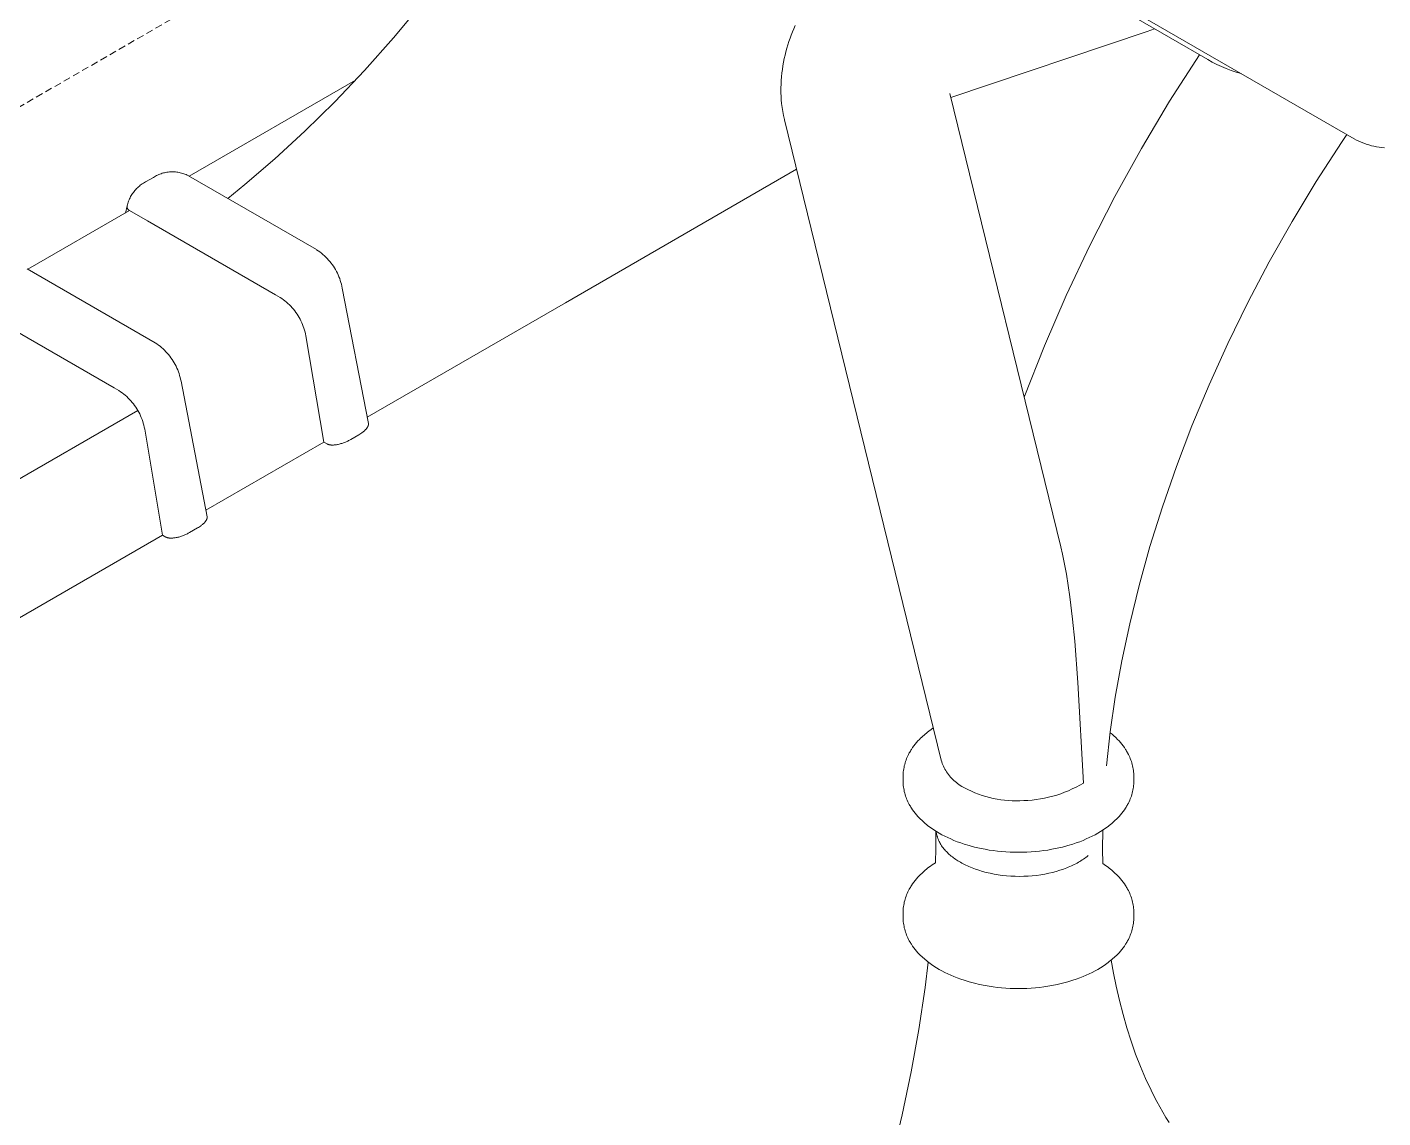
# Model space of a CAD drawing. Header units: millimetres. Extents: x -779 to 3049, y 55 to 2500.
# Drawn here: x 2419.5 to 2663.2, y 1470.2 to 1666.3 of the extents above; entities that cross this region are included whole.
import ezdxf

# ---------------------------------------------------------------- set-up
doc = ezdxf.new("R2010")
doc.units = ezdxf.units.MM
doc.linetypes.add('HIDDEN', pattern=[1.905, 1.27, -0.635])
doc.layers.add('ZANO_R', color=7, linetype='Continuous', lineweight=0)
doc.layers.add('ZANO_R_przerywana', color=7, linetype='HIDDEN', lineweight=0)

msp = doc.modelspace()

# ---------------------------------------------------------------- linework, layer by layer
at = {"layer": 'ZANO_R'}
for p, q in [((2658.06, 1646.23), (2453, 1764.62)), ((2485.4, 1664.37), (2490.56, 1670.53)), ((2631.74, 1660.47), (2618.46, 1668.14)), ((2556.67, 1664.29), (2556.88, 1664.87)), ((2556.88, 1664.87), (2557.1, 1665.45)), ((2557.1, 1665.45), (2557.33, 1666.01)), ((2557.33, 1666.01), (2557.57, 1666.57)), ((2620.86, 1665.53), (2585.59, 1653.64)), ((2622.16, 1666), (2620.86, 1665.53)), ((2480.16, 1658.48), (2485.4, 1664.37)), ((2555.93, 1661.88), (2556.09, 1662.5)), ((2556.09, 1662.5), (2556.28, 1663.11)), ((2556.28, 1663.11), (2556.47, 1663.7)), ((2556.47, 1663.7), (2556.67, 1664.29)), ((2555.39, 1659.36), (2555.5, 1660)), ((2555.5, 1660), (2555.63, 1660.65)), ((2555.63, 1660.65), (2555.77, 1661.27)), ((2555.77, 1661.27), (2555.93, 1661.88)), ((2624.9, 1653), (2630.24, 1661.34)), ((2632.56, 1660.03), (2631.74, 1660.47)), ((2633.39, 1659.61), (2632.56, 1660.03)), ((2634.23, 1659.22), (2633.39, 1659.61)), ((2474.84, 1652.88), (2480.16, 1658.48)), ((2555.08, 1656.72), (2555.13, 1657.39)), ((2555.13, 1657.39), (2555.2, 1658.06)), ((2555.2, 1658.06), (2555.29, 1658.71)), ((2555.29, 1658.71), (2555.39, 1659.36)), ((2635.09, 1658.86), (2634.23, 1659.22)), ((2635.96, 1658.53), (2635.09, 1658.86)), ((2636.84, 1658.23), (2635.96, 1658.53)), ((2637.74, 1657.96), (2636.84, 1658.23)), ((2448.67, 1639.5), (2478.55, 1656.76)), ((2555.03, 1655.37), (2555.05, 1656.05)), ((2555.03, 1655.11), (2555.03, 1655.37)), ((2555.04, 1654.48), (2555.03, 1655.11)), ((2555.05, 1656.05), (2555.08, 1656.72)), ((2469.47, 1647.6), (2474.84, 1652.88)), ((2555.06, 1653.85), (2555.04, 1654.48)), ((2555.1, 1653.21), (2555.06, 1653.85)), ((2555.16, 1652.58), (2555.1, 1653.21)), ((2555.25, 1651.86), (2555.16, 1652.58)), ((2585.41, 1654.36), (2605.35, 1572.84)), ((2619.83, 1644.5), (2624.9, 1653)), ((2555.37, 1651.14), (2555.25, 1651.86)), ((2555.5, 1650.42), (2555.37, 1651.14)), ((2555.67, 1649.71), (2555.5, 1650.42)), ((2464.08, 1642.64), (2469.47, 1647.6)), ((2583.84, 1534.49), (2555.68, 1649.64)), ((2655.77, 1645.54), (2651.23, 1638.53)), ((2656.74, 1646.99), (2655.77, 1645.54)), ((2658.48, 1646), (2658.06, 1646.23)), ((2658.91, 1645.8), (2658.48, 1646)), ((2659.35, 1645.61), (2658.91, 1645.8)), ((2659.79, 1645.43), (2659.35, 1645.61)), ((2660.24, 1645.27), (2659.79, 1645.43)), ((2660.7, 1645.12), (2660.24, 1645.27)), ((2661.16, 1644.99), (2660.7, 1645.12)), ((2661.62, 1644.88), (2661.16, 1644.99)), ((2458.7, 1638.01), (2464.08, 1642.64)), ((2615.04, 1635.84), (2619.83, 1644.5)), ((2662.09, 1644.78), (2661.62, 1644.88)), ((2662.56, 1644.7), (2662.09, 1644.78)), ((2663.03, 1644.64), (2662.56, 1644.7)), ((2663.5, 1644.59), (2663.03, 1644.64)), ((2443.82, 1640.02), (2444.03, 1640.08)), ((2444.03, 1640.08), (2444.25, 1640.13)), ((2444.25, 1640.13), (2444.46, 1640.18)), ((2444.46, 1640.18), (2444.68, 1640.21)), ((2444.68, 1640.21), (2444.89, 1640.24)), ((2444.89, 1640.24), (2445.11, 1640.27)), ((2445.11, 1640.27), (2445.33, 1640.28)), ((2445.33, 1640.28), (2445.55, 1640.29)), ((2445.55, 1640.29), (2445.77, 1640.29)), ((2445.77, 1640.29), (2445.99, 1640.28)), ((2445.99, 1640.28), (2446.21, 1640.26)), ((2446.21, 1640.26), (2446.43, 1640.24)), ((2446.43, 1640.24), (2446.64, 1640.21)), ((2446.64, 1640.21), (2446.86, 1640.17)), ((2446.86, 1640.17), (2447.07, 1640.12)), ((2447.07, 1640.12), (2447.29, 1640.07)), ((2447.29, 1640.07), (2447.5, 1640.01)), ((2516.29, 1616.76), (2557.85, 1640.76)), ((2439.54, 1637.58), (2439.71, 1637.73)), ((2439.71, 1637.73), (2439.88, 1637.87)), ((2439.88, 1637.87), (2440.06, 1638)), ((2440.06, 1638), (2440.24, 1638.13)), ((2440.24, 1638.13), (2440.43, 1638.25)), ((2440.43, 1638.25), (2440.62, 1638.37)), ((2440.62, 1638.37), (2440.82, 1638.47)), ((2440.82, 1638.47), (2442.23, 1639.29)), ((2442.23, 1639.29), (2442.42, 1639.41)), ((2442.42, 1639.41), (2442.61, 1639.51)), ((2442.61, 1639.51), (2442.8, 1639.62)), ((2442.8, 1639.62), (2443, 1639.71)), ((2443, 1639.71), (2443.2, 1639.8)), ((2443.2, 1639.8), (2443.41, 1639.88)), ((2443.41, 1639.88), (2443.61, 1639.95)), ((2443.61, 1639.95), (2443.82, 1640.02)), ((2447.5, 1640.01), (2447.7, 1639.94)), ((2447.7, 1639.94), (2447.91, 1639.86)), ((2447.91, 1639.86), (2448.11, 1639.78)), ((2448.11, 1639.78), (2448.31, 1639.69)), ((2448.31, 1639.69), (2448.51, 1639.6)), ((2448.55, 1639.58), (2471.54, 1626.3)), ((2455.61, 1635.5), (2458.7, 1638.01)), ((2651.23, 1638.53), (2646.91, 1631.38)), ((2437.78, 1635.02), (2437.87, 1635.23)), ((2437.87, 1635.23), (2437.95, 1635.43)), ((2437.95, 1635.43), (2438.05, 1635.64)), ((2438.05, 1635.64), (2438.15, 1635.83)), ((2438.15, 1635.83), (2438.26, 1636.03)), ((2438.26, 1636.03), (2438.38, 1636.22)), ((2438.38, 1636.22), (2438.5, 1636.41)), ((2438.5, 1636.41), (2438.63, 1636.59)), ((2438.63, 1636.59), (2438.77, 1636.77)), ((2438.77, 1636.77), (2438.91, 1636.94)), ((2438.91, 1636.94), (2439.06, 1637.11)), ((2439.06, 1637.11), (2439.21, 1637.27)), ((2439.21, 1637.27), (2439.37, 1637.43)), ((2439.37, 1637.43), (2439.54, 1637.58)), ((2610.54, 1627.03), (2615.04, 1635.84)), ((2419.68, 1622.76), (2437.97, 1633.32)), ((2437.21, 1632.88), (2437.53, 1634.2)), ((2437.52, 1634.11), (2437.51, 1634.09)), ((2437.51, 1634.09), (2437.51, 1634.06)), ((2437.51, 1634.06), (2437.51, 1634.04)), ((2437.51, 1634.04), (2437.51, 1634.01)), ((2437.51, 1634.01), (2437.51, 1633.98)), ((2437.51, 1633.98), (2437.51, 1633.96)), ((2437.51, 1633.96), (2437.51, 1633.93)), ((2437.51, 1633.93), (2437.52, 1633.91)), ((2437.53, 1634.16), (2437.52, 1634.14)), ((2437.52, 1634.14), (2437.52, 1634.11)), ((2437.52, 1633.91), (2437.52, 1633.88)), ((2437.52, 1633.88), (2437.53, 1633.86)), ((2437.53, 1634.16), (2437.58, 1634.38)), ((2437.53, 1634.2), (2437.53, 1634.18)), ((2437.53, 1633.86), (2437.53, 1633.83)), ((2437.53, 1633.83), (2437.54, 1633.81)), ((2437.54, 1633.81), (2437.55, 1633.78)), ((2437.55, 1633.78), (2437.55, 1633.76)), ((2437.55, 1633.76), (2437.56, 1633.73)), ((2437.56, 1633.73), (2437.57, 1633.71)), ((2437.57, 1633.71), (2437.58, 1633.69)), ((2437.58, 1634.38), (2437.64, 1634.6)), ((2437.58, 1633.69), (2437.6, 1633.66)), ((2437.6, 1633.66), (2437.61, 1633.64)), ((2437.61, 1633.64), (2437.62, 1633.62)), ((2437.62, 1633.62), (2437.64, 1633.6)), ((2437.64, 1634.6), (2437.71, 1634.81)), ((2437.64, 1633.6), (2437.65, 1633.58)), ((2437.65, 1633.58), (2437.67, 1633.56)), ((2437.67, 1633.56), (2437.68, 1633.54)), ((2437.68, 1633.54), (2437.7, 1633.52)), ((2437.7, 1633.52), (2437.72, 1633.5)), ((2437.71, 1634.81), (2437.78, 1635.02)), ((2437.72, 1633.5), (2437.74, 1633.48)), ((2437.74, 1633.48), (2437.75, 1633.46)), ((2437.75, 1633.46), (2437.77, 1633.44)), ((2437.77, 1633.44), (2437.79, 1633.43)), ((2437.79, 1633.43), (2437.81, 1633.41)), ((2437.81, 1633.41), (2437.83, 1633.4)), ((2437.83, 1633.4), (2437.86, 1633.38)), ((2437.86, 1633.38), (2437.88, 1633.37)), ((2437.88, 1633.37), (2437.9, 1633.36)), ((2437.9, 1633.36), (2437.92, 1633.35)), ((2437.92, 1633.35), (2437.95, 1633.33)), ((2437.95, 1633.33), (2437.97, 1633.32)), ((2437.97, 1633.32), (2441.2, 1631.46)), ((2441.2, 1631.46), (2464.2, 1618.18)), ((2646.91, 1631.38), (2642.81, 1624.12)), ((2471.56, 1626.29), (2471.86, 1626.09)), ((2471.86, 1626.09), (2472.15, 1625.88)), ((2472.15, 1625.88), (2472.43, 1625.66)), ((2472.43, 1625.66), (2472.7, 1625.43)), ((2606.32, 1618.08), (2610.54, 1627.03)), ((2472.7, 1625.43), (2472.97, 1625.19)), ((2472.97, 1625.19), (2473.22, 1624.95)), ((2473.22, 1624.95), (2473.47, 1624.69)), ((2473.47, 1624.69), (2473.71, 1624.43)), ((2473.71, 1624.43), (2473.95, 1624.16)), ((2473.95, 1624.16), (2474.17, 1623.88)), ((2474.17, 1623.88), (2474.38, 1623.6)), ((2474.38, 1623.6), (2474.58, 1623.3)), ((2474.58, 1623.3), (2474.78, 1623)), ((2474.78, 1623), (2474.96, 1622.7)), ((2642.81, 1624.12), (2638.95, 1616.78)), ((2419.56, 1622.84), (2442.55, 1609.56)), ((2474.96, 1622.7), (2475.13, 1622.39)), ((2475.13, 1622.39), (2475.3, 1622.07)), ((2475.3, 1622.07), (2475.45, 1621.75)), ((2475.45, 1621.75), (2475.59, 1621.42)), ((2475.59, 1621.42), (2475.72, 1621.09)), ((2475.72, 1621.09), (2475.83, 1620.75)), ((2475.83, 1620.75), (2475.94, 1620.41)), ((2464.2, 1618.18), (2465.03, 1617.7)), ((2475.94, 1620.41), (2476.04, 1620.07)), ((2476.04, 1620.07), (2476.12, 1619.73)), ((2476.12, 1619.73), (2476.19, 1619.38)), ((2476.19, 1619.37), (2480.88, 1595.02)), ((2465.03, 1617.7), (2465.33, 1617.5)), ((2465.33, 1617.5), (2465.61, 1617.29)), ((2465.61, 1617.29), (2465.89, 1617.07)), ((2465.89, 1617.07), (2466.17, 1616.85)), ((2466.17, 1616.85), (2466.43, 1616.61)), ((2466.43, 1616.61), (2466.69, 1616.36)), ((2466.69, 1616.36), (2466.94, 1616.11)), ((2466.94, 1616.11), (2467.18, 1615.84)), ((2467.18, 1615.84), (2467.41, 1615.57)), ((2516.29, 1616.76), (2480.66, 1596.19)), ((2602.39, 1609), (2606.32, 1618.08)), ((2638.95, 1616.78), (2635.34, 1609.4)), ((2412.21, 1614.72), (2435.21, 1601.44)), ((2467.41, 1615.57), (2467.63, 1615.3)), ((2467.63, 1615.3), (2467.85, 1615.01)), ((2467.85, 1615.01), (2468.05, 1614.72)), ((2468.05, 1614.72), (2468.24, 1614.42)), ((2468.24, 1614.42), (2468.43, 1614.11)), ((2468.43, 1614.11), (2468.6, 1613.8)), ((2468.6, 1613.8), (2468.76, 1613.49)), ((2468.76, 1613.49), (2468.91, 1613.16)), ((2468.91, 1613.16), (2469.05, 1612.84)), ((2469.05, 1612.84), (2469.18, 1612.5)), ((2469.18, 1612.5), (2469.3, 1612.17)), ((2469.3, 1612.17), (2469.41, 1611.83)), ((2469.41, 1611.83), (2469.5, 1611.49)), ((2469.5, 1611.49), (2469.59, 1611.14)), ((2469.59, 1611.14), (2469.66, 1610.79)), ((2442.57, 1609.55), (2442.87, 1609.35)), ((2442.87, 1609.35), (2443.16, 1609.14)), ((2443.16, 1609.14), (2443.44, 1608.92)), ((2443.44, 1608.92), (2443.71, 1608.69)), ((2443.71, 1608.69), (2443.98, 1608.46)), ((2443.98, 1608.46), (2444.23, 1608.21)), ((2469.66, 1610.79), (2472.89, 1591.7)), ((2469.66, 1610.79), (2469.66, 1610.79)), ((2598.76, 1599.79), (2602.39, 1609)), ((2635.34, 1609.4), (2631.99, 1602.01)), ((2444.23, 1608.21), (2444.48, 1607.95)), ((2444.48, 1607.95), (2444.72, 1607.69)), ((2444.72, 1607.69), (2444.95, 1607.42)), ((2444.95, 1607.42), (2445.18, 1607.14)), ((2445.18, 1607.14), (2445.39, 1606.86)), ((2445.39, 1606.86), (2445.59, 1606.57)), ((2445.59, 1606.57), (2445.79, 1606.27)), ((2445.79, 1606.27), (2445.97, 1605.96)), ((2445.97, 1605.96), (2446.14, 1605.65)), ((2446.14, 1605.65), (2446.3, 1605.33)), ((2446.3, 1605.33), (2446.46, 1605.01)), ((2446.46, 1605.01), (2446.6, 1604.68)), ((2446.6, 1604.68), (2446.73, 1604.35)), ((2446.73, 1604.35), (2446.84, 1604.02)), ((2446.84, 1604.02), (2446.95, 1603.68)), ((2446.95, 1603.68), (2447.05, 1603.33)), ((2435.21, 1601.44), (2436.04, 1600.96)), ((2447.05, 1603.33), (2447.13, 1602.99)), ((2447.13, 1602.99), (2447.2, 1602.64)), ((2447.2, 1602.63), (2451.89, 1578.28)), ((2631.99, 1602.01), (2628.92, 1594.63)), ((2436.04, 1600.96), (2436.33, 1600.76)), ((2436.33, 1600.76), (2436.62, 1600.55)), ((2436.62, 1600.55), (2436.9, 1600.34)), ((2436.9, 1600.34), (2437.18, 1600.11)), ((2437.18, 1600.11), (2437.44, 1599.87)), ((2437.44, 1599.87), (2437.7, 1599.62)), ((2437.7, 1599.62), (2437.95, 1599.37)), ((2437.95, 1599.37), (2438.19, 1599.11)), ((2438.19, 1599.11), (2438.42, 1598.84)), ((2438.42, 1598.84), (2438.64, 1598.56)), ((2439.44, 1597.36), (2290.37, 1511.29)), ((2438.64, 1598.56), (2438.86, 1598.27)), ((2438.86, 1598.27), (2439.06, 1597.98)), ((2439.06, 1597.98), (2439.25, 1597.68)), ((2439.25, 1597.68), (2439.44, 1597.38)), ((2439.44, 1597.38), (2439.61, 1597.06)), ((2439.61, 1597.06), (2439.77, 1596.75)), ((2439.77, 1596.75), (2439.92, 1596.42)), ((2439.92, 1596.42), (2440.06, 1596.1)), ((2440.06, 1596.1), (2440.19, 1595.77)), ((2440.19, 1595.77), (2440.31, 1595.43)), ((2440.31, 1595.43), (2440.42, 1595.09)), ((2440.42, 1595.09), (2440.51, 1594.75)), ((2440.51, 1594.75), (2440.6, 1594.4)), ((2440.6, 1594.4), (2440.67, 1594.05)), ((2440.67, 1594.05), (2440.67, 1594.05)), ((2440.67, 1594.05), (2443.9, 1574.97)), ((2480.26, 1593.81), (2480.18, 1593.74)), ((2480.33, 1593.88), (2480.26, 1593.81)), ((2480.39, 1593.95), (2480.33, 1593.88)), ((2480.46, 1594.02), (2480.39, 1593.95)), ((2480.52, 1594.09), (2480.46, 1594.02)), ((2480.57, 1594.16), (2480.52, 1594.09)), ((2480.6, 1594.19), (2480.57, 1594.16)), ((2480.62, 1594.22), (2480.6, 1594.19)), ((2480.65, 1594.26), (2480.62, 1594.22)), ((2480.67, 1594.29), (2480.65, 1594.26)), ((2480.69, 1594.33), (2480.67, 1594.29)), ((2480.71, 1594.36), (2480.69, 1594.33)), ((2480.73, 1594.39), (2480.71, 1594.36)), ((2480.75, 1594.43), (2480.73, 1594.39)), ((2480.77, 1594.46), (2480.75, 1594.43)), ((2480.79, 1594.49), (2480.77, 1594.46)), ((2480.8, 1594.53), (2480.79, 1594.49)), ((2480.81, 1594.56), (2480.8, 1594.53)), ((2480.83, 1594.59), (2480.81, 1594.56)), ((2480.84, 1594.62), (2480.83, 1594.59)), ((2480.85, 1594.65), (2480.84, 1594.62)), ((2480.86, 1594.68), (2480.85, 1594.65)), ((2480.87, 1594.72), (2480.86, 1594.68)), ((2480.88, 1594.76), (2480.87, 1594.75)), ((2480.87, 1594.75), (2480.87, 1594.72)), ((2480.88, 1595.02), (2480.88, 1595.01)), ((2480.88, 1595.01), (2480.88, 1595)), ((2480.88, 1595), (2480.89, 1594.98)), ((2480.89, 1594.82), (2480.88, 1594.8)), ((2480.88, 1594.8), (2480.88, 1594.79)), ((2480.88, 1594.79), (2480.88, 1594.78)), ((2480.88, 1594.78), (2480.88, 1594.76)), ((2480.89, 1594.98), (2480.89, 1594.97)), ((2480.89, 1594.97), (2480.89, 1594.96)), ((2480.89, 1594.96), (2480.89, 1594.94)), ((2480.89, 1594.94), (2480.89, 1594.93)), ((2480.89, 1594.93), (2480.89, 1594.92)), ((2480.89, 1594.92), (2480.89, 1594.9)), ((2480.89, 1594.9), (2480.89, 1594.89)), ((2480.89, 1594.89), (2480.89, 1594.88)), ((2480.89, 1594.88), (2480.89, 1594.86)), ((2480.89, 1594.86), (2480.89, 1594.85)), ((2480.89, 1594.85), (2480.89, 1594.83)), ((2480.89, 1594.83), (2480.89, 1594.82)), ((2628.92, 1594.63), (2626.12, 1587.3)), ((2472.89, 1591.7), (2451.67, 1579.45)), ((2473.49, 1591.36), (2472.89, 1591.7)), ((2473.5, 1591.35), (2473.49, 1591.36)), ((2473.52, 1591.34), (2473.5, 1591.35)), ((2473.54, 1591.33), (2473.52, 1591.34)), ((2473.55, 1591.33), (2473.54, 1591.33)), ((2473.57, 1591.32), (2473.55, 1591.33)), ((2475.63, 1591.33), (2475.47, 1591.29)), ((2475.79, 1591.37), (2475.63, 1591.33)), ((2475.95, 1591.42), (2475.79, 1591.37)), ((2476.11, 1591.47), (2475.95, 1591.42)), ((2476.27, 1591.52), (2476.11, 1591.47)), ((2476.43, 1591.57), (2476.27, 1591.52)), ((2476.59, 1591.63), (2476.43, 1591.57)), ((2476.74, 1591.7), (2476.59, 1591.63)), ((2476.9, 1591.76), (2476.74, 1591.7)), ((2477.05, 1591.83), (2476.9, 1591.76)), ((2477.19, 1591.89), (2477.05, 1591.83)), ((2477.33, 1591.96), (2477.19, 1591.89)), ((2477.47, 1592.03), (2477.33, 1591.96)), ((2477.6, 1592.11), (2477.47, 1592.03)), ((2477.73, 1592.18), (2477.6, 1592.11)), ((2479.14, 1592.99), (2477.73, 1592.18)), ((2479.33, 1593.1), (2479.14, 1592.99)), ((2479.51, 1593.22), (2479.33, 1593.1)), ((2479.69, 1593.34), (2479.51, 1593.22)), ((2479.78, 1593.41), (2479.69, 1593.34)), ((2479.87, 1593.47), (2479.78, 1593.41)), ((2479.95, 1593.54), (2479.87, 1593.47)), ((2480.03, 1593.61), (2479.95, 1593.54)), ((2480.11, 1593.67), (2480.03, 1593.61)), ((2480.18, 1593.74), (2480.11, 1593.67)), ((2473.59, 1591.31), (2473.57, 1591.32)), ((2473.63, 1591.29), (2473.59, 1591.31)), ((2473.66, 1591.28), (2473.63, 1591.29)), ((2473.7, 1591.26), (2473.66, 1591.28)), ((2473.75, 1591.25), (2473.7, 1591.26)), ((2473.79, 1591.24), (2473.75, 1591.25)), ((2473.84, 1591.23), (2473.79, 1591.24)), ((2473.88, 1591.22), (2473.84, 1591.23)), ((2473.93, 1591.21), (2473.88, 1591.22)), ((2473.99, 1591.2), (2473.93, 1591.21)), ((2474.04, 1591.19), (2473.99, 1591.2)), ((2474.09, 1591.18), (2474.04, 1591.19)), ((2474.15, 1591.18), (2474.09, 1591.18)), ((2474.21, 1591.17), (2474.15, 1591.18)), ((2474.27, 1591.17), (2474.21, 1591.17)), ((2474.33, 1591.17), (2474.27, 1591.17)), ((2474.39, 1591.17), (2474.33, 1591.17)), ((2474.45, 1591.17), (2474.39, 1591.17)), ((2474.58, 1591.17), (2474.45, 1591.17)), ((2474.72, 1591.18), (2474.58, 1591.17)), ((2474.86, 1591.19), (2474.72, 1591.18)), ((2475.01, 1591.21), (2474.86, 1591.19)), ((2475.16, 1591.23), (2475.01, 1591.21)), ((2475.32, 1591.26), (2475.16, 1591.23)), ((2475.47, 1591.29), (2475.32, 1591.26)), ((2626.12, 1587.3), (2623.6, 1580.05)), ((2623.6, 1580.05), (2621.36, 1572.91)), ((2450.87, 1576.73), (2450.79, 1576.67)), ((2450.96, 1576.8), (2450.87, 1576.73)), ((2451.04, 1576.87), (2450.96, 1576.8)), ((2451.12, 1576.93), (2451.04, 1576.87)), ((2451.19, 1577), (2451.12, 1576.93)), ((2451.27, 1577.07), (2451.19, 1577)), ((2451.34, 1577.14), (2451.27, 1577.07)), ((2451.4, 1577.21), (2451.34, 1577.14)), ((2451.47, 1577.28), (2451.4, 1577.21)), ((2451.53, 1577.35), (2451.47, 1577.28)), ((2451.58, 1577.42), (2451.53, 1577.35)), ((2451.61, 1577.45), (2451.58, 1577.42)), ((2451.63, 1577.49), (2451.61, 1577.45)), ((2451.66, 1577.52), (2451.63, 1577.49)), ((2451.68, 1577.55), (2451.66, 1577.52)), ((2451.7, 1577.59), (2451.68, 1577.55)), ((2451.72, 1577.62), (2451.7, 1577.59)), ((2451.74, 1577.66), (2451.72, 1577.62)), ((2451.76, 1577.69), (2451.74, 1577.66)), ((2451.78, 1577.72), (2451.76, 1577.69)), ((2451.79, 1577.76), (2451.78, 1577.72)), ((2451.81, 1577.79), (2451.79, 1577.76)), ((2451.82, 1577.82), (2451.81, 1577.79)), ((2451.84, 1577.85), (2451.82, 1577.82)), ((2451.85, 1577.88), (2451.84, 1577.85)), ((2451.86, 1577.92), (2451.85, 1577.88)), ((2451.87, 1577.95), (2451.86, 1577.92)), ((2451.88, 1577.98), (2451.87, 1577.95)), ((2451.89, 1578.02), (2451.88, 1578.01)), ((2451.88, 1578.01), (2451.88, 1577.98)), ((2451.89, 1578.28), (2451.89, 1578.27)), ((2451.89, 1578.27), (2451.89, 1578.26)), ((2451.89, 1578.26), (2451.9, 1578.25)), ((2451.9, 1578.1), (2451.89, 1578.08)), ((2451.89, 1578.08), (2451.89, 1578.07)), ((2451.89, 1578.07), (2451.89, 1578.05)), ((2451.89, 1578.05), (2451.89, 1578.04)), ((2451.89, 1578.04), (2451.89, 1578.02)), ((2451.9, 1578.25), (2451.9, 1578.23)), ((2451.9, 1578.23), (2451.9, 1578.22)), ((2451.9, 1578.22), (2451.9, 1578.21)), ((2451.9, 1578.21), (2451.9, 1578.19)), ((2451.9, 1578.19), (2451.9, 1578.18)), ((2451.9, 1578.18), (2451.9, 1578.17)), ((2451.9, 1578.17), (2451.9, 1578.15)), ((2451.9, 1578.15), (2451.9, 1578.14)), ((2451.9, 1578.14), (2451.9, 1578.12)), ((2451.9, 1578.12), (2451.9, 1578.11)), ((2451.9, 1578.11), (2451.9, 1578.1)), ((2443.9, 1574.97), (2273.24, 1476.43)), ((2444.5, 1574.62), (2443.9, 1574.97)), ((2444.51, 1574.61), (2444.5, 1574.62)), ((2444.53, 1574.6), (2444.51, 1574.61)), ((2444.54, 1574.6), (2444.53, 1574.6)), ((2444.56, 1574.59), (2444.54, 1574.6)), ((2444.58, 1574.58), (2444.56, 1574.59)), ((2444.6, 1574.57), (2444.58, 1574.58)), ((2444.63, 1574.56), (2444.6, 1574.57)), ((2444.67, 1574.54), (2444.63, 1574.56)), ((2444.71, 1574.53), (2444.67, 1574.54)), ((2444.76, 1574.51), (2444.71, 1574.53)), ((2444.8, 1574.5), (2444.76, 1574.51)), ((2444.85, 1574.49), (2444.8, 1574.5)), ((2444.89, 1574.48), (2444.85, 1574.49)), ((2444.94, 1574.47), (2444.89, 1574.48)), ((2444.99, 1574.46), (2444.94, 1574.47)), ((2445.05, 1574.45), (2444.99, 1574.46)), ((2445.1, 1574.45), (2445.05, 1574.45)), ((2445.16, 1574.44), (2445.1, 1574.45)), ((2445.21, 1574.44), (2445.16, 1574.44)), ((2445.27, 1574.43), (2445.21, 1574.44)), ((2445.33, 1574.43), (2445.27, 1574.43)), ((2445.4, 1574.43), (2445.33, 1574.43)), ((2445.46, 1574.43), (2445.4, 1574.43)), ((2445.59, 1574.43), (2445.46, 1574.43)), ((2445.73, 1574.44), (2445.59, 1574.43)), ((2445.87, 1574.46), (2445.73, 1574.44)), ((2446.02, 1574.47), (2445.87, 1574.46)), ((2446.17, 1574.5), (2446.02, 1574.47)), ((2446.32, 1574.52), (2446.17, 1574.5)), ((2446.48, 1574.56), (2446.32, 1574.52)), ((2446.64, 1574.59), (2446.48, 1574.56)), ((2446.8, 1574.63), (2446.64, 1574.59)), ((2446.96, 1574.68), (2446.8, 1574.63)), ((2447.12, 1574.73), (2446.96, 1574.68)), ((2447.28, 1574.78), (2447.12, 1574.73)), ((2447.44, 1574.84), (2447.28, 1574.78)), ((2447.6, 1574.9), (2447.44, 1574.84)), ((2447.75, 1574.96), (2447.6, 1574.9)), ((2447.91, 1575.02), (2447.75, 1574.96)), ((2448.05, 1575.09), (2447.91, 1575.02)), ((2448.2, 1575.16), (2448.05, 1575.09)), ((2448.34, 1575.22), (2448.2, 1575.16)), ((2448.48, 1575.3), (2448.34, 1575.22)), ((2448.61, 1575.37), (2448.48, 1575.3)), ((2448.74, 1575.44), (2448.61, 1575.37)), ((2450.15, 1576.26), (2448.74, 1575.44)), ((2450.34, 1576.37), (2450.15, 1576.26)), ((2450.52, 1576.48), (2450.34, 1576.37)), ((2450.7, 1576.61), (2450.52, 1576.48)), ((2450.79, 1576.67), (2450.7, 1576.61)), ((2605.35, 1572.84), (2605.65, 1571.55)), ((2621.36, 1572.91), (2619.4, 1565.9)), ((2605.65, 1571.55), (2605.9, 1570.35)), ((2605.9, 1570.35), (2606.35, 1567.97)), ((2606.35, 1567.97), (2606.69, 1565.92)), ((2606.69, 1565.92), (2606.98, 1563.89)), ((2619.4, 1565.9), (2617.72, 1559.04)), ((2606.98, 1563.89), (2607.47, 1559.86)), ((2607.47, 1559.86), (2607.86, 1555.89)), ((2617.72, 1559.04), (2616.3, 1552.35)), ((2607.86, 1555.89), (2608.42, 1548.5)), ((2616.3, 1552.35), (2615.14, 1545.86)), ((2608.42, 1548.5), (2609.39, 1530.4)), ((2615.14, 1545.86), (2614.23, 1539.58)), ((2582.02, 1540.03), (2582.42, 1540.3)), ((2579.41, 1537.67), (2579.67, 1537.97)), ((2579.67, 1537.97), (2579.94, 1538.25)), ((2579.94, 1538.25), (2580.13, 1538.45)), ((2580.13, 1538.45), (2580.33, 1538.64)), ((2580.33, 1538.64), (2580.54, 1538.83)), ((2580.54, 1538.83), (2580.75, 1539.02)), ((2580.75, 1539.02), (2580.96, 1539.21)), ((2580.96, 1539.21), (2581.18, 1539.39)), ((2581.18, 1539.39), (2581.4, 1539.57)), ((2581.4, 1539.57), (2581.63, 1539.75)), ((2581.63, 1539.75), (2582.02, 1540.03)), ((2614.23, 1539.58), (2613.56, 1533.52)), ((2614.22, 1539.45), (2614.56, 1539.16)), ((2614.56, 1539.16), (2614.9, 1538.86)), ((2614.9, 1538.86), (2615.22, 1538.56)), ((2615.22, 1538.56), (2615.53, 1538.25)), ((2615.53, 1538.25), (2615.8, 1537.97)), ((2615.8, 1537.97), (2616.06, 1537.67)), ((2577.74, 1535.06), (2577.86, 1535.31)), ((2577.86, 1535.31), (2577.98, 1535.56)), ((2577.98, 1535.56), (2578.11, 1535.81)), ((2578.11, 1535.81), (2578.2, 1535.97)), ((2578.2, 1535.97), (2578.3, 1536.13)), ((2578.3, 1536.13), (2578.4, 1536.29)), ((2578.4, 1536.29), (2578.5, 1536.45)), ((2578.5, 1536.45), (2578.71, 1536.77)), ((2578.71, 1536.77), (2578.93, 1537.07)), ((2578.93, 1537.07), (2579.16, 1537.38)), ((2579.16, 1537.38), (2579.41, 1537.67)), ((2616.06, 1537.67), (2616.3, 1537.38)), ((2616.3, 1537.38), (2616.54, 1537.07)), ((2616.54, 1537.07), (2616.76, 1536.77)), ((2616.76, 1536.77), (2616.97, 1536.45)), ((2616.97, 1536.45), (2617.07, 1536.29)), ((2617.07, 1536.29), (2617.17, 1536.13)), ((2617.17, 1536.13), (2617.26, 1535.97)), ((2617.26, 1535.97), (2617.35, 1535.81)), ((2617.35, 1535.81), (2617.48, 1535.56)), ((2617.48, 1535.56), (2617.61, 1535.31)), ((2617.61, 1535.31), (2617.73, 1535.06)), ((2577.07, 1532.68), (2577.11, 1532.95)), ((2577.11, 1532.95), (2577.16, 1533.22)), ((2577.16, 1533.22), (2577.21, 1533.49)), ((2577.21, 1533.49), (2577.28, 1533.76)), ((2577.28, 1533.76), (2577.36, 1534.02)), ((2577.36, 1534.02), (2577.44, 1534.28)), ((2577.44, 1534.28), (2577.53, 1534.54)), ((2577.53, 1534.54), (2577.63, 1534.8)), ((2577.63, 1534.8), (2577.74, 1535.06)), ((2583.93, 1534.21), (2583.84, 1534.49)), ((2584.03, 1533.94), (2583.93, 1534.21)), ((2584.14, 1533.67), (2584.03, 1533.94)), ((2584.26, 1533.41), (2584.14, 1533.67)), ((2584.39, 1533.15), (2584.26, 1533.41)), ((2584.52, 1532.89), (2584.39, 1533.15)), ((2584.67, 1532.64), (2584.52, 1532.89)), ((2617.73, 1535.06), (2617.83, 1534.8)), ((2617.83, 1534.8), (2617.93, 1534.54)), ((2617.93, 1534.54), (2618.03, 1534.28)), ((2618.03, 1534.28), (2618.11, 1534.02)), ((2618.11, 1534.02), (2618.18, 1533.76)), ((2618.18, 1533.76), (2618.25, 1533.49)), ((2618.25, 1533.49), (2618.31, 1533.22)), ((2618.31, 1533.22), (2618.36, 1532.95)), ((2618.36, 1532.95), (2618.4, 1532.68)), ((2576.99, 1531.58), (2577, 1531.86)), ((2576.99, 1530.77), (2576.99, 1531.58)), ((2577, 1530.49), (2576.99, 1530.77)), ((2577, 1531.86), (2577.01, 1532.13)), ((2577.01, 1530.22), (2577, 1530.49)), ((2577.01, 1532.13), (2577.03, 1532.4)), ((2577.03, 1532.4), (2577.07, 1532.68)), ((2584.82, 1532.4), (2584.67, 1532.64)), ((2584.99, 1532.15), (2584.82, 1532.4)), ((2585.16, 1531.92), (2584.99, 1532.15)), ((2585.34, 1531.69), (2585.16, 1531.92)), ((2585.52, 1531.47), (2585.34, 1531.69)), ((2585.72, 1531.26), (2585.52, 1531.47)), ((2585.92, 1531.05), (2585.72, 1531.26)), ((2586.13, 1530.85), (2585.92, 1531.05)), ((2586.35, 1530.65), (2586.13, 1530.85)), ((2586.57, 1530.47), (2586.35, 1530.65)), ((2586.8, 1530.29), (2586.57, 1530.47)), ((2618.4, 1532.68), (2618.43, 1532.4)), ((2618.43, 1532.4), (2618.45, 1532.13)), ((2618.45, 1532.13), (2618.47, 1531.86)), ((2618.47, 1530.49), (2618.45, 1530.22)), ((2618.47, 1531.86), (2618.47, 1531.58)), ((2618.47, 1530.77), (2618.47, 1531.58)), ((2618.47, 1530.77), (2618.47, 1530.49)), ((2577.03, 1529.95), (2577.01, 1530.22)), ((2577.07, 1529.68), (2577.03, 1529.95)), ((2577.11, 1529.4), (2577.07, 1529.68)), ((2577.16, 1529.13), (2577.11, 1529.4)), ((2577.21, 1528.87), (2577.16, 1529.13)), ((2577.28, 1528.6), (2577.21, 1528.87)), ((2577.36, 1528.33), (2577.28, 1528.6)), ((2577.44, 1528.07), (2577.36, 1528.33)), ((2577.53, 1527.81), (2577.44, 1528.07)), ((2587.03, 1530.12), (2586.8, 1530.29)), ((2587.27, 1529.96), (2587.03, 1530.12)), ((2587.52, 1529.8), (2587.27, 1529.96)), ((2587.77, 1529.66), (2587.52, 1529.8)), ((2588.03, 1529.52), (2587.77, 1529.66)), ((2588.64, 1529.21), (2588.03, 1529.52)), ((2589.27, 1528.92), (2588.64, 1529.21)), ((2589.9, 1528.66), (2589.27, 1528.92)), ((2590.55, 1528.41), (2589.9, 1528.66)), ((2591.2, 1528.19), (2590.55, 1528.41)), ((2591.86, 1527.99), (2591.2, 1528.19)), ((2592.53, 1527.81), (2591.86, 1527.99)), ((2603.88, 1528.03), (2603.15, 1527.84)), ((2604.6, 1528.24), (2603.88, 1528.03)), ((2605.32, 1528.48), (2604.6, 1528.24)), ((2606.02, 1528.74), (2605.32, 1528.48)), ((2606.72, 1529.02), (2606.02, 1528.74)), ((2607.4, 1529.33), (2606.72, 1529.02)), ((2608.08, 1529.66), (2607.4, 1529.33)), ((2608.74, 1530.02), (2608.08, 1529.66)), ((2609.39, 1530.4), (2608.74, 1530.02)), ((2618.03, 1528.07), (2617.93, 1527.81)), ((2618.11, 1528.33), (2618.03, 1528.07)), ((2618.18, 1528.6), (2618.11, 1528.33)), ((2618.25, 1528.87), (2618.18, 1528.6)), ((2618.31, 1529.13), (2618.25, 1528.87)), ((2618.36, 1529.4), (2618.31, 1529.13)), ((2618.4, 1529.68), (2618.36, 1529.4)), ((2618.43, 1529.95), (2618.4, 1529.68)), ((2618.45, 1530.22), (2618.43, 1529.95)), ((2577.63, 1527.55), (2577.53, 1527.81)), ((2577.74, 1527.3), (2577.63, 1527.55)), ((2577.86, 1527.04), (2577.74, 1527.3)), ((2577.98, 1526.79), (2577.86, 1527.04)), ((2578.11, 1526.54), (2577.98, 1526.79)), ((2578.2, 1526.38), (2578.11, 1526.54)), ((2578.3, 1526.22), (2578.2, 1526.38)), ((2578.4, 1526.06), (2578.3, 1526.22)), ((2578.5, 1525.9), (2578.4, 1526.06)), ((2578.71, 1525.59), (2578.5, 1525.9)), ((2578.93, 1525.28), (2578.71, 1525.59)), ((2593.2, 1527.65), (2592.53, 1527.81)), ((2593.88, 1527.52), (2593.2, 1527.65)), ((2594.56, 1527.41), (2593.88, 1527.52)), ((2595.24, 1527.33), (2594.56, 1527.41)), ((2595.93, 1527.26), (2595.24, 1527.33)), ((2596.62, 1527.23), (2595.93, 1527.26)), ((2597.31, 1527.21), (2596.62, 1527.23)), ((2598, 1527.22), (2597.31, 1527.21)), ((2598.69, 1527.25), (2598, 1527.22)), ((2599.44, 1527.28), (2598.69, 1527.25)), ((2600.19, 1527.34), (2599.44, 1527.28)), ((2600.93, 1527.43), (2600.19, 1527.34)), ((2601.68, 1527.54), (2600.93, 1527.43)), ((2602.42, 1527.68), (2601.68, 1527.54)), ((2603.15, 1527.84), (2602.42, 1527.68)), ((2616.76, 1525.59), (2616.54, 1525.28)), ((2616.97, 1525.9), (2616.76, 1525.59)), ((2617.07, 1526.06), (2616.97, 1525.9)), ((2617.17, 1526.22), (2617.07, 1526.06)), ((2617.26, 1526.38), (2617.17, 1526.22)), ((2617.35, 1526.54), (2617.26, 1526.38)), ((2617.48, 1526.79), (2617.35, 1526.54)), ((2617.61, 1527.04), (2617.48, 1526.79)), ((2617.73, 1527.3), (2617.61, 1527.04)), ((2617.83, 1527.55), (2617.73, 1527.3)), ((2617.93, 1527.81), (2617.83, 1527.55)), ((2579.16, 1524.98), (2578.93, 1525.28)), ((2579.41, 1524.68), (2579.16, 1524.98)), ((2579.67, 1524.39), (2579.41, 1524.68)), ((2579.94, 1524.1), (2579.67, 1524.39)), ((2580.13, 1523.9), (2579.94, 1524.1)), ((2580.33, 1523.71), (2580.13, 1523.9)), ((2580.54, 1523.52), (2580.33, 1523.71)), ((2580.75, 1523.33), (2580.54, 1523.52)), ((2580.96, 1523.14), (2580.75, 1523.33)), ((2581.18, 1522.96), (2580.96, 1523.14)), ((2614.51, 1523.14), (2614.29, 1522.96)), ((2614.72, 1523.33), (2614.51, 1523.14)), ((2614.93, 1523.52), (2614.72, 1523.33)), ((2615.13, 1523.71), (2614.93, 1523.52)), ((2615.33, 1523.9), (2615.13, 1523.71)), ((2615.53, 1524.1), (2615.33, 1523.9)), ((2615.8, 1524.39), (2615.53, 1524.1)), ((2616.06, 1524.68), (2615.8, 1524.39)), ((2616.3, 1524.98), (2616.06, 1524.68)), ((2616.54, 1525.28), (2616.3, 1524.98)), ((2581.4, 1522.78), (2581.18, 1522.96)), ((2581.63, 1522.61), (2581.4, 1522.78)), ((2582.07, 1522.29), (2581.63, 1522.61)), ((2582.53, 1521.98), (2582.07, 1522.29)), ((2583, 1521.68), (2582.53, 1521.98)), ((2582.86, 1518.68), (2582.89, 1521.74)), ((2582.93, 1521.72), (2582.94, 1521.62)), ((2582.94, 1521.62), (2582.95, 1521.51)), ((2582.95, 1521.51), (2582.97, 1521.41)), ((2582.97, 1521.41), (2582.99, 1521.31)), ((2582.99, 1521.31), (2583.01, 1521.21)), ((2583.48, 1521.39), (2583, 1521.68)), ((2583.01, 1521.21), (2583.03, 1521.1)), ((2583.03, 1521.1), (2583.06, 1521)), ((2583.06, 1521), (2583.09, 1520.9)), ((2583.09, 1520.9), (2583.12, 1520.8)), ((2583.12, 1520.8), (2583.15, 1520.7)), ((2583.15, 1520.7), (2583.18, 1520.6)), ((2583.98, 1521.11), (2583.48, 1521.39)), ((2584.49, 1520.84), (2583.98, 1521.11)), ((2585.02, 1520.58), (2584.49, 1520.84)), ((2610.98, 1520.84), (2610.45, 1520.58)), ((2611.49, 1521.11), (2610.98, 1520.84)), ((2611.98, 1521.39), (2611.49, 1521.11)), ((2612.47, 1521.68), (2611.98, 1521.39)), ((2612.94, 1521.98), (2612.47, 1521.68)), ((2612.9, 1521.95), (2612.86, 1518.51)), ((2613.39, 1522.29), (2612.94, 1521.98)), ((2613.83, 1522.61), (2613.39, 1522.29)), ((2614.06, 1522.78), (2613.83, 1522.61)), ((2614.29, 1522.96), (2614.06, 1522.78)), ((2582.8, 1516.06), (2582.86, 1518.68)), ((2583.18, 1520.6), (2583.22, 1520.5)), ((2583.22, 1520.5), (2583.25, 1520.4)), ((2583.25, 1520.4), (2583.29, 1520.3)), ((2583.29, 1520.3), (2583.34, 1520.2)), ((2583.34, 1520.2), (2583.38, 1520.1)), ((2583.38, 1520.1), (2583.42, 1520)), ((2583.42, 1520), (2583.47, 1519.9)), ((2583.47, 1519.9), (2583.57, 1519.71)), ((2583.57, 1519.71), (2583.68, 1519.52)), ((2583.68, 1519.52), (2583.79, 1519.33)), ((2583.79, 1519.33), (2583.91, 1519.14)), ((2583.91, 1519.14), (2584.04, 1518.96)), ((2584.04, 1518.96), (2584.18, 1518.77)), ((2584.18, 1518.77), (2584.32, 1518.59)), ((2584.32, 1518.59), (2584.47, 1518.42)), ((2584.47, 1518.42), (2584.62, 1518.24)), ((2584.62, 1518.24), (2584.78, 1518.07)), ((2585.55, 1520.34), (2585.02, 1520.58)), ((2586.14, 1520.09), (2585.55, 1520.34)), ((2586.74, 1519.85), (2586.14, 1520.09)), ((2587.35, 1519.63), (2586.74, 1519.85)), ((2587.98, 1519.42), (2587.35, 1519.63)), ((2588.88, 1519.15), (2587.98, 1519.42)), ((2589.81, 1518.9), (2588.88, 1519.15)), ((2590.75, 1518.68), (2589.81, 1518.9)), ((2591.72, 1518.49), (2590.75, 1518.68)), ((2592.46, 1518.36), (2591.72, 1518.49)), ((2593.2, 1518.25), (2592.46, 1518.36)), ((2593.95, 1518.16), (2593.2, 1518.25)), ((2602.27, 1518.25), (2601.52, 1518.16)), ((2603.01, 1518.36), (2602.27, 1518.25)), ((2603.75, 1518.49), (2603.01, 1518.36)), ((2604.71, 1518.68), (2603.75, 1518.49)), ((2605.66, 1518.9), (2604.71, 1518.68)), ((2606.58, 1519.15), (2605.66, 1518.9)), ((2607.49, 1519.42), (2606.58, 1519.15)), ((2608.12, 1519.63), (2607.49, 1519.42)), ((2608.73, 1519.85), (2608.12, 1519.63)), ((2609.33, 1520.09), (2608.73, 1519.85)), ((2609.91, 1520.34), (2609.33, 1520.09)), ((2610.45, 1520.58), (2609.91, 1520.34)), ((2612.86, 1518.51), (2612.89, 1515.91)), ((2582.21, 1515.67), (2582.5, 1515.86)), ((2582.5, 1515.86), (2582.8, 1516.06)), ((2584.78, 1518.07), (2584.95, 1517.91)), ((2584.95, 1517.91), (2585.12, 1517.74)), ((2585.12, 1517.74), (2585.3, 1517.58)), ((2585.3, 1517.58), (2585.48, 1517.42)), ((2585.48, 1517.42), (2585.66, 1517.27)), ((2585.66, 1517.27), (2585.85, 1517.12)), ((2585.85, 1517.12), (2586.05, 1516.97)), ((2586.05, 1516.97), (2586.25, 1516.82)), ((2586.25, 1516.82), (2586.45, 1516.68)), ((2586.45, 1516.68), (2586.65, 1516.55)), ((2586.65, 1516.55), (2586.86, 1516.41)), ((2586.86, 1516.41), (2587.07, 1516.28)), ((2587.07, 1516.28), (2587.29, 1516.16)), ((2587.29, 1516.16), (2587.53, 1516.02)), ((2587.53, 1516.02), (2587.77, 1515.89)), ((2587.77, 1515.89), (2588.03, 1515.76)), ((2594.69, 1518.08), (2593.95, 1518.16)), ((2595.45, 1518.02), (2594.69, 1518.08)), ((2596.21, 1517.98), (2595.45, 1518.02)), ((2596.97, 1517.96), (2596.21, 1517.98)), ((2597.73, 1517.95), (2596.97, 1517.96)), ((2598.49, 1517.96), (2597.73, 1517.95)), ((2599.26, 1517.98), (2598.49, 1517.96)), ((2600.02, 1518.02), (2599.26, 1517.98)), ((2600.77, 1518.08), (2600.02, 1518.02)), ((2601.52, 1518.16), (2600.77, 1518.08)), ((2607.77, 1515.76), (2608.02, 1515.89)), ((2608.02, 1515.89), (2608.26, 1516.02)), ((2608.26, 1516.02), (2608.5, 1516.16)), ((2608.5, 1516.16), (2608.73, 1516.29)), ((2608.73, 1516.29), (2608.96, 1516.43)), ((2608.96, 1516.43), (2609.19, 1516.58)), ((2609.19, 1516.58), (2609.41, 1516.73)), ((2609.41, 1516.73), (2609.63, 1516.88)), ((2609.63, 1516.88), (2609.84, 1517.04)), ((2609.84, 1517.04), (2610.05, 1517.2)), ((2610.05, 1517.2), (2610.25, 1517.37)), ((2612.89, 1515.91), (2613.37, 1515.59)), ((2579.41, 1513.18), (2579.67, 1513.47)), ((2579.67, 1513.47), (2579.94, 1513.76)), ((2579.94, 1513.76), (2580.13, 1513.96)), ((2580.13, 1513.96), (2580.33, 1514.15)), ((2580.33, 1514.15), (2580.54, 1514.34)), ((2580.54, 1514.34), (2580.75, 1514.53)), ((2580.75, 1514.53), (2580.96, 1514.71)), ((2580.96, 1514.71), (2581.18, 1514.9)), ((2581.18, 1514.9), (2581.4, 1515.07)), ((2581.4, 1515.07), (2581.63, 1515.25)), ((2581.63, 1515.25), (2581.92, 1515.46)), ((2581.92, 1515.46), (2582.21, 1515.67)), ((2588.03, 1515.76), (2588.29, 1515.63)), ((2588.29, 1515.63), (2588.55, 1515.5)), ((2588.55, 1515.5), (2588.83, 1515.38)), ((2588.83, 1515.38), (2589.11, 1515.26)), ((2589.11, 1515.26), (2589.4, 1515.14)), ((2589.4, 1515.14), (2589.99, 1514.92)), ((2589.99, 1514.92), (2590.62, 1514.71)), ((2590.62, 1514.71), (2591.27, 1514.51)), ((2591.27, 1514.51), (2591.94, 1514.33)), ((2591.94, 1514.33), (2592.63, 1514.17)), ((2592.63, 1514.17), (2593.35, 1514.03)), ((2593.35, 1514.03), (2594.08, 1513.9)), ((2594.08, 1513.9), (2594.82, 1513.8)), ((2594.82, 1513.8), (2595.58, 1513.72)), ((2595.58, 1513.72), (2596.35, 1513.66)), ((2596.35, 1513.66), (2597.12, 1513.63)), ((2597.12, 1513.63), (2597.9, 1513.62)), ((2597.9, 1513.62), (2598.67, 1513.63)), ((2598.67, 1513.63), (2599.45, 1513.66)), ((2599.45, 1513.66), (2600.21, 1513.72)), ((2600.21, 1513.72), (2600.97, 1513.8)), ((2600.97, 1513.8), (2601.72, 1513.9)), ((2601.72, 1513.9), (2602.45, 1514.03)), ((2602.45, 1514.03), (2603.16, 1514.17)), ((2603.16, 1514.17), (2603.85, 1514.33)), ((2603.85, 1514.33), (2604.53, 1514.51)), ((2604.53, 1514.51), (2605.17, 1514.71)), ((2605.17, 1514.71), (2605.8, 1514.92)), ((2605.8, 1514.92), (2606.4, 1515.14)), ((2606.4, 1515.14), (2606.68, 1515.26)), ((2606.68, 1515.26), (2606.97, 1515.38)), ((2606.97, 1515.38), (2607.24, 1515.5)), ((2607.24, 1515.5), (2607.51, 1515.63)), ((2607.51, 1515.63), (2607.77, 1515.76)), ((2613.37, 1515.59), (2613.83, 1515.25)), ((2613.83, 1515.25), (2614.06, 1515.07)), ((2614.06, 1515.07), (2614.29, 1514.9)), ((2614.29, 1514.9), (2614.51, 1514.71)), ((2614.51, 1514.71), (2614.72, 1514.53)), ((2614.72, 1514.53), (2614.93, 1514.34)), ((2614.93, 1514.34), (2615.13, 1514.15)), ((2615.13, 1514.15), (2615.33, 1513.96)), ((2615.33, 1513.96), (2615.53, 1513.76)), ((2615.53, 1513.76), (2615.8, 1513.47)), ((2615.8, 1513.47), (2616.06, 1513.18)), ((2577.86, 1510.82), (2577.98, 1511.07)), ((2577.98, 1511.07), (2578.11, 1511.32)), ((2578.11, 1511.32), (2578.2, 1511.48)), ((2578.2, 1511.48), (2578.3, 1511.64)), ((2578.3, 1511.64), (2578.4, 1511.8)), ((2578.4, 1511.8), (2578.5, 1511.96)), ((2578.5, 1511.96), (2578.71, 1512.27)), ((2578.71, 1512.27), (2578.93, 1512.58)), ((2578.93, 1512.58), (2579.16, 1512.88)), ((2579.16, 1512.88), (2579.41, 1513.18)), ((2616.06, 1513.18), (2616.3, 1512.88)), ((2616.3, 1512.88), (2616.54, 1512.58)), ((2616.54, 1512.58), (2616.76, 1512.27)), ((2616.76, 1512.27), (2616.97, 1511.96)), ((2616.97, 1511.96), (2617.07, 1511.8)), ((2617.07, 1511.8), (2617.17, 1511.64)), ((2617.17, 1511.64), (2617.26, 1511.48)), ((2617.26, 1511.48), (2617.35, 1511.32)), ((2617.35, 1511.32), (2617.48, 1511.07)), ((2617.48, 1511.07), (2617.61, 1510.82)), ((2577.11, 1508.45), (2577.16, 1508.72)), ((2577.16, 1508.72), (2577.21, 1508.99)), ((2577.21, 1508.99), (2577.28, 1509.26)), ((2577.28, 1509.26), (2577.36, 1509.52)), ((2577.36, 1509.52), (2577.44, 1509.79)), ((2577.44, 1509.79), (2577.53, 1510.05)), ((2577.53, 1510.05), (2577.63, 1510.31)), ((2577.63, 1510.31), (2577.74, 1510.56)), ((2577.74, 1510.56), (2577.86, 1510.82)), ((2617.61, 1510.82), (2617.73, 1510.56)), ((2617.73, 1510.56), (2617.83, 1510.31)), ((2617.83, 1510.31), (2617.93, 1510.05)), ((2617.93, 1510.05), (2618.03, 1509.79)), ((2618.03, 1509.79), (2618.11, 1509.52)), ((2618.11, 1509.52), (2618.18, 1509.26)), ((2618.18, 1509.26), (2618.25, 1508.99)), ((2618.25, 1508.99), (2618.31, 1508.72)), ((2618.31, 1508.72), (2618.36, 1508.45)), ((2576.99, 1507.09), (2577, 1507.36)), ((2576.99, 1506.27), (2576.99, 1507.09)), ((2577, 1506), (2576.99, 1506.27)), ((2577, 1507.36), (2577.01, 1507.64)), ((2577.01, 1507.64), (2577.03, 1507.91)), ((2577.03, 1507.91), (2577.07, 1508.18)), ((2577.07, 1508.18), (2577.11, 1508.45)), ((2618.36, 1508.45), (2618.4, 1508.18)), ((2618.4, 1508.18), (2618.43, 1507.91)), ((2618.43, 1507.91), (2618.45, 1507.64)), ((2618.45, 1507.64), (2618.47, 1507.36)), ((2618.47, 1507.36), (2618.47, 1507.09)), ((2618.47, 1506.27), (2618.47, 1507.09)), ((2618.47, 1506.27), (2618.47, 1506)), ((2577.01, 1505.73), (2577, 1506)), ((2577.03, 1505.45), (2577.01, 1505.73)), ((2577.07, 1505.18), (2577.03, 1505.45)), ((2577.11, 1504.91), (2577.07, 1505.18)), ((2577.16, 1504.64), (2577.11, 1504.91)), ((2577.21, 1504.37), (2577.16, 1504.64)), ((2577.28, 1504.1), (2577.21, 1504.37)), ((2577.36, 1503.84), (2577.28, 1504.1)), ((2577.44, 1503.58), (2577.36, 1503.84)), ((2618.11, 1503.84), (2618.03, 1503.58)), ((2618.18, 1504.1), (2618.11, 1503.84)), ((2618.25, 1504.37), (2618.18, 1504.1)), ((2618.31, 1504.64), (2618.25, 1504.37)), ((2618.36, 1504.91), (2618.31, 1504.64)), ((2618.4, 1505.18), (2618.36, 1504.91)), ((2618.43, 1505.45), (2618.4, 1505.18)), ((2618.45, 1505.73), (2618.43, 1505.45)), ((2618.47, 1506), (2618.45, 1505.73)), ((2577.53, 1503.32), (2577.44, 1503.58)), ((2577.63, 1503.06), (2577.53, 1503.32)), ((2577.74, 1502.8), (2577.63, 1503.06)), ((2577.86, 1502.55), (2577.74, 1502.8)), ((2577.98, 1502.29), (2577.86, 1502.55)), ((2578.11, 1502.05), (2577.98, 1502.29)), ((2578.2, 1501.88), (2578.11, 1502.05)), ((2578.3, 1501.72), (2578.2, 1501.88)), ((2578.4, 1501.56), (2578.3, 1501.72)), ((2578.5, 1501.41), (2578.4, 1501.56)), ((2578.71, 1501.09), (2578.5, 1501.41)), ((2616.97, 1501.41), (2616.76, 1501.09)), ((2617.07, 1501.56), (2616.97, 1501.41)), ((2617.17, 1501.72), (2617.07, 1501.56)), ((2617.26, 1501.88), (2617.17, 1501.72)), ((2617.35, 1502.05), (2617.26, 1501.88)), ((2617.48, 1502.29), (2617.35, 1502.05)), ((2617.61, 1502.55), (2617.48, 1502.29)), ((2617.73, 1502.8), (2617.61, 1502.55)), ((2617.83, 1503.06), (2617.73, 1502.8)), ((2617.93, 1503.32), (2617.83, 1503.06)), ((2618.03, 1503.58), (2617.93, 1503.32)), ((2578.93, 1500.78), (2578.71, 1501.09)), ((2579.16, 1500.48), (2578.93, 1500.78)), ((2579.41, 1500.18), (2579.16, 1500.48)), ((2579.67, 1499.89), (2579.41, 1500.18)), ((2579.94, 1499.6), (2579.67, 1499.89)), ((2580.13, 1499.41), (2579.94, 1499.6)), ((2580.33, 1499.21), (2580.13, 1499.41)), ((2580.54, 1499.02), (2580.33, 1499.21)), ((2580.75, 1498.83), (2580.54, 1499.02)), ((2580.96, 1498.65), (2580.75, 1498.83)), ((2614.72, 1498.83), (2614.51, 1498.65)), ((2614.93, 1499.02), (2614.72, 1498.83)), ((2615.13, 1499.21), (2614.93, 1499.02)), ((2615.33, 1499.41), (2615.13, 1499.21)), ((2615.53, 1499.6), (2615.33, 1499.41)), ((2615.8, 1499.89), (2615.53, 1499.6)), ((2616.06, 1500.18), (2615.8, 1499.89)), ((2616.3, 1500.48), (2616.06, 1500.18)), ((2616.54, 1500.78), (2616.3, 1500.48)), ((2616.76, 1501.09), (2616.54, 1500.78)), ((2580.93, 1493.63), (2581.49, 1498.22)), ((2581.18, 1498.47), (2580.96, 1498.65)), ((2581.4, 1498.29), (2581.18, 1498.47)), ((2581.63, 1498.11), (2581.4, 1498.29)), ((2582.07, 1497.79), (2581.63, 1498.11)), ((2582.53, 1497.48), (2582.07, 1497.79)), ((2583, 1497.18), (2582.53, 1497.48)), ((2583.48, 1496.89), (2583, 1497.18)), ((2583.98, 1496.61), (2583.48, 1496.89)), ((2584.49, 1496.35), (2583.98, 1496.61)), ((2585.02, 1496.09), (2584.49, 1496.35)), ((2610.98, 1496.35), (2610.45, 1496.09)), ((2611.49, 1496.61), (2610.98, 1496.35)), ((2611.98, 1496.89), (2611.49, 1496.61)), ((2612.47, 1497.18), (2611.98, 1496.89)), ((2612.94, 1497.48), (2612.47, 1497.18)), ((2613.39, 1497.79), (2612.94, 1497.48)), ((2613.83, 1498.11), (2613.39, 1497.79)), ((2614.06, 1498.29), (2613.83, 1498.11)), ((2614.29, 1498.47), (2614.06, 1498.29)), ((2614.51, 1498.65), (2614.29, 1498.47)), ((2614.42, 1498.58), (2614.83, 1496.21)), ((2585.55, 1495.84), (2585.02, 1496.09)), ((2586.14, 1495.6), (2585.55, 1495.84)), ((2586.74, 1495.36), (2586.14, 1495.6)), ((2587.35, 1495.14), (2586.74, 1495.36)), ((2587.98, 1494.93), (2587.35, 1495.14)), ((2588.88, 1494.65), (2587.98, 1494.93)), ((2589.81, 1494.4), (2588.88, 1494.65)), ((2590.75, 1494.18), (2589.81, 1494.4)), ((2591.72, 1493.99), (2590.75, 1494.18)), ((2592.46, 1493.86), (2591.72, 1493.99)), ((2593.2, 1493.76), (2592.46, 1493.86)), ((2603.01, 1493.86), (2602.27, 1493.76)), ((2603.75, 1493.99), (2603.01, 1493.86)), ((2604.71, 1494.18), (2603.75, 1493.99)), ((2605.66, 1494.4), (2604.71, 1494.18)), ((2606.58, 1494.65), (2605.66, 1494.4)), ((2607.49, 1494.93), (2606.58, 1494.65)), ((2608.12, 1495.14), (2607.49, 1494.93)), ((2608.73, 1495.36), (2608.12, 1495.14)), ((2609.33, 1495.6), (2608.73, 1495.36)), ((2609.91, 1495.84), (2609.33, 1495.6)), ((2610.45, 1496.09), (2609.91, 1495.84)), ((2614.83, 1496.21), (2615.3, 1493.86)), ((2615.3, 1493.86), (2615.88, 1491.3)), ((2579.81, 1486.1), (2580.93, 1493.63)), ((2593.95, 1493.66), (2593.2, 1493.76)), ((2594.69, 1493.59), (2593.95, 1493.66)), ((2595.45, 1493.53), (2594.69, 1493.59)), ((2596.21, 1493.49), (2595.45, 1493.53)), ((2596.97, 1493.46), (2596.21, 1493.49)), ((2597.73, 1493.45), (2596.97, 1493.46)), ((2598.49, 1493.46), (2597.73, 1493.45)), ((2599.26, 1493.49), (2598.49, 1493.46)), ((2600.02, 1493.53), (2599.26, 1493.49)), ((2600.77, 1493.59), (2600.02, 1493.53)), ((2601.52, 1493.66), (2600.77, 1493.59)), ((2602.27, 1493.76), (2601.52, 1493.66)), ((2615.88, 1491.3), (2616.52, 1488.81)), ((2616.52, 1488.81), (2617.22, 1486.37)), ((2578.44, 1478.46), (2579.81, 1486.1)), ((2617.22, 1486.37), (2617.97, 1484)), ((2617.97, 1484), (2618.79, 1481.68)), ((2618.79, 1481.68), (2619.66, 1479.45)), ((2619.66, 1479.45), (2620.59, 1477.28)), ((2576.83, 1470.74), (2578.44, 1478.46)), ((2620.59, 1477.28), (2621.57, 1475.19)), ((2621.57, 1475.19), (2622.08, 1474.17)), ((2622.08, 1474.17), (2622.6, 1473.17)), ((2622.6, 1473.17), (2623.14, 1472.19)), ((2623.14, 1472.19), (2623.68, 1471.23)), ((2574.97, 1462.96), (2576.83, 1470.74)), ((2623.68, 1471.23), (2624.24, 1470.28)), ((2624.24, 1470.28), (2624.82, 1469.36))]:
    msp.add_line(p, q, dxfattribs=at)
at = {"layer": 'ZANO_R_przerywana'}
msp.add_line((2358.5, 1617.52), (2516.4, 1708.68), dxfattribs=at)

doc.saveas('drawing.dxf')
